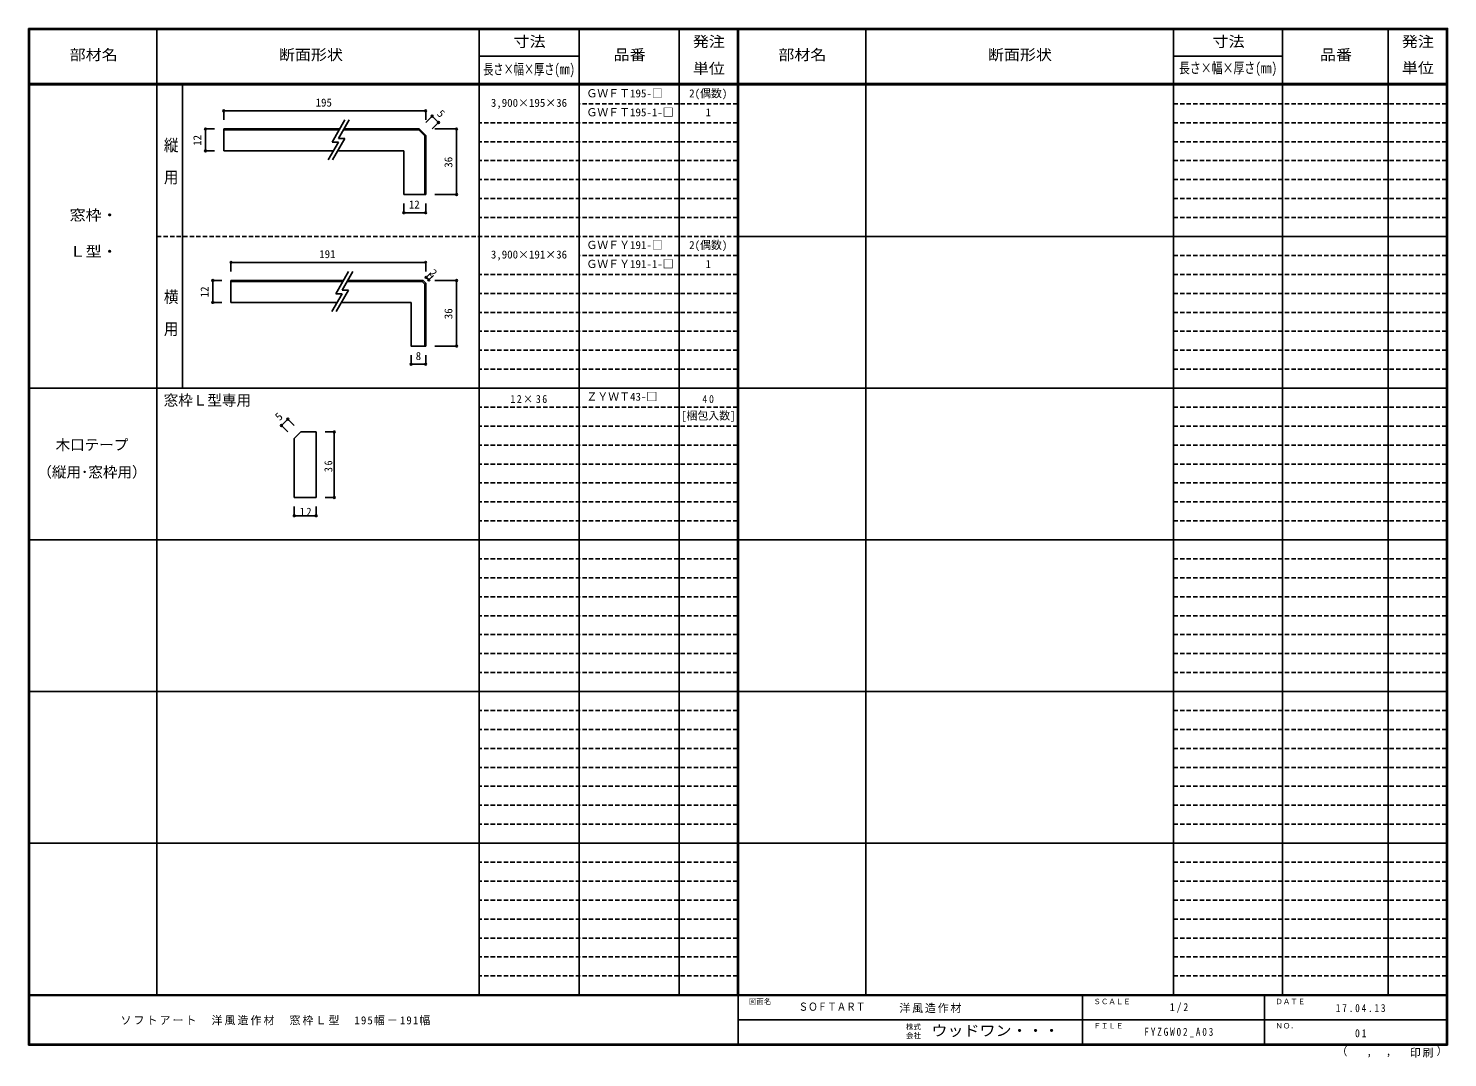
# Model space of a CAD drawing. Units: millimetres, scale not verified. Extents: x -400 to 380, y -287 to 278.
import ezdxf
from ezdxf.enums import TextEntityAlignment as Align

# ---------------------------------------------------------------- set-up
doc = ezdxf.new("R2010")
doc.units = ezdxf.units.MM
doc.header["$LTSCALE"] = 2
doc.header["$PDMODE"] = 32
doc.header["$PDSIZE"] = 1
doc.linetypes.add('DASHED1', pattern=[1.8, 1.2, -0.6])
for name, color, linetype in [('0-3', 7, 'Continuous'), ('0-4', 3, 'Continuous'), ('0-A', 7, 'Continuous'), ('0-B', 4, 'Continuous'), ('F-1', 7, 'DASHED1'), ('F-A', 7, 'Continuous')]:
    doc.layers.add(name, color=color, linetype=linetype)
doc.styles.add('@ＭＳ ゴシック', font='')
doc.styles.add('HG明朝B', font='')
doc.styles.add('ＭＳ ゴシック', font='')
doc.styles.get('@ＭＳ ゴシック').set_extended_font_data('@MS Gothic')
doc.styles.get('HG明朝B').set_extended_font_data('HG明朝B')
doc.styles.get('ＭＳ ゴシック').set_extended_font_data('MS Gothic')

msp = doc.modelspace()

# ---------------------------------------------------------------- linework, layer by layer
at = {"layer": '0-3'}
for p, q in [((-250.341, 56.609), (-253.876, 53.074)), ((-250.341, 56.609), (-241.876, 56.609)), ((-241.876, 56.609), (-241.876, 20.609)), ((-253.876, 53.074), (-253.876, 20.609)), ((-241.876, 20.609), (-253.876, 20.609))]:
    msp.add_line(p, q, dxfattribs=at)
at = {"layer": '0-4'}
for p, q in [((-292.651, 223.063), (-292.651, 211.063)), ((-292.651, 223.063), (-228.896, 223.063)), ((-292.651, 222.563), (-229.184, 222.563)), ((-185.187, 223.063), (-226.586, 223.063)), ((-185.187, 223.063), (-181.651, 219.528)), ((-182.151, 187.063), (-182.151, 219.321)), ((-181.651, 219.528), (-181.651, 187.063)), ((-292.651, 211.063), (-232.265, 211.063)), ((-229.955, 211.063), (-193.651, 211.063)), ((-193.651, 187.063), (-193.651, 211.063)), ((-181.651, 187.063), (-193.651, 187.063)), ((-288.651, 139.806), (-288.651, 127.806)), ((-288.651, 139.806), (-226.896, 139.806)), ((-288.651, 139.306), (-227.184, 139.306)), ((-183.566, 139.306), (-224.875, 139.306)), ((-183.066, 139.806), (-224.586, 139.806)), ((-183.566, 139.306), (-182.151, 137.892)), ((-183.066, 139.806), (-181.651, 138.392)), ((-182.151, 137.892), (-182.151, 103.806)), ((-181.651, 138.392), (-181.651, 103.806)), ((-288.651, 127.806), (-230.265, 127.806)), ((-227.955, 127.806), (-189.651, 127.806))]:
    msp.add_line(p, q, dxfattribs=at)
for points in [[(-226.875, 222.563), (-185.394, 222.563), (-182.151, 219.321)], [(-181.651, 103.806), (-189.651, 103.806), (-189.651, 127.806)]]:
    msp.add_lwpolyline(points, dxfattribs=at)
at = {"layer": '0-A'}
for p, q in [((-226.009, 228.063), (-233.081, 215.813)), ((-223.699, 228.063), (-229.617, 217.813)), ((-229.522, 215.813), (-235.151, 206.063)), ((-233.081, 215.813), (-229.522, 215.813)), ((-226.058, 217.813), (-232.842, 206.063)), ((-229.617, 217.813), (-226.058, 217.813)), ((-224.009, 144.806), (-231.081, 132.556)), ((-221.699, 144.806), (-227.617, 134.556)), ((-224.058, 134.556), (-230.842, 122.806)), ((-227.617, 134.556), (-224.058, 134.556)), ((-227.522, 132.556), (-233.151, 122.806)), ((-231.081, 132.556), (-227.522, 132.556))]:
    msp.add_line(p, q, dxfattribs=at)
at = {"layer": '0-B'}
for p, q in [((-292.651, 233.063), (-181.651, 233.063)), ((-292.651, 233.063), (-292.651, 228.063)), ((-181.651, 233.063), (-181.651, 228.063)), ((-178.116, 230.135), (-181.651, 226.599)), ((-178.116, 230.135), (-174.58, 226.599)), ((-174.58, 226.599), (-178.116, 223.063)), ((-302.651, 223.063), (-297.651, 223.063)), ((-302.651, 223.063), (-302.651, 211.063)), ((-164.651, 223.063), (-176.651, 223.063)), ((-164.651, 223.063), (-164.651, 187.063)), ((-302.651, 211.063), (-297.651, 211.063)), ((-193.651, 177.063), (-193.651, 182.063)), ((-181.651, 177.063), (-181.651, 182.063)), ((-164.651, 187.063), (-176.651, 187.063)), ((-193.651, 177.063), (-181.651, 177.063)), ((-288.651, 149.806), (-288.651, 144.806)), ((-288.651, 149.806), (-181.651, 149.806)), ((-181.651, 149.806), (-181.651, 144.806)), ((-181.346, 141.526), (-178.823, 144.049)), ((-181.346, 141.526), (-179.932, 140.112)), ((-179.932, 140.112), (-177.409, 142.635)), ((-298.651, 139.806), (-298.651, 127.806)), ((-298.651, 139.806), (-293.651, 139.806)), ((-164.651, 139.806), (-176.651, 139.806)), ((-164.651, 139.806), (-164.651, 103.806)), ((-298.651, 127.806), (-293.651, 127.806)), ((-164.651, 103.806), (-176.651, 103.806)), ((-189.651, 93.806), (-189.651, 98.806)), ((-189.651, 93.806), (-181.651, 93.806)), ((-181.651, 93.806), (-181.651, 98.806)), ((-260.947, 60.145), (-257.412, 63.681)), ((-257.412, 63.681), (-253.876, 60.145)), ((-260.947, 60.145), (-257.412, 56.609)), ((-231.876, 56.609), (-236.876, 56.609)), ((-231.876, 56.609), (-231.876, 20.609)), ((-253.876, 10.609), (-253.876, 15.609)), ((-241.876, 10.609), (-241.876, 15.609)), ((-231.876, 20.609), (-236.876, 20.609)), ((-253.876, 10.609), (-241.876, 10.609))]:
    msp.add_line(p, q, dxfattribs=at)
at = {"layer": '0-B', "color": 7}
for p in [(-292.651, 233.063), (-181.651, 233.063), (-178.116, 230.135), (-174.58, 226.599), (-302.651, 223.063), (-164.651, 223.063), (-302.651, 211.063), (-164.651, 187.063), (-193.651, 177.063), (-181.651, 177.063), (-288.651, 149.806), (-181.651, 149.806), (-181.346, 141.526), (-179.932, 140.112), (-298.651, 139.806), (-164.651, 139.806), (-298.651, 127.806), (-164.651, 103.806), (-189.651, 93.806), (-181.651, 93.806), (-257.412, 63.681), (-260.947, 60.145), (-231.876, 56.609), (-231.876, 20.609), (-253.876, 10.609), (-241.876, 10.609)]:
    msp.add_point(p, dxfattribs=at)
at = {"layer": 'F-1', "color": 6, "linetype": 'Continuous'}
for p, q in [((-400, 278.333), (-400, -280.333)), ((-400, 278), (380, 278)), ((-400, 277.667), (380, 277.667)), ((-399.667, 278.333), (-399.667, -280.333)), ((-399.333, 278.333), (-399.333, -280.333)), ((-10.333, 278.333), (-10.333, -253)), ((-10, 278.333), (-10, -253)), ((-9.667, 278.333), (-9.667, -253)), ((379.333, 278.333), (379.333, -280.333)), ((379.667, 278.333), (379.667, -280.333)), ((380, 248), (-400, 248)), ((380, 247.333), (-400, 247.333)), ((380, -252.667), (-400, -252.667)), ((380, -253), (-400, -253)), ((-10, -253), (-10, -279.667)), ((179.333, -253), (179.333, -279.667)), ((279.333, -253), (279.333, -279.667)), ((-10, -266.333), (379.333, -266.334)), ((380, -279.667), (-400, -279.667)), ((380, -280), (-400, -280)), ((380, -280.333), (-400, -280.333))]:
    msp.add_line(p, q, dxfattribs=at)
at = {"layer": 'F-1', "linetype": 'Continuous'}
for p, q in [((-329.333, 278.333), (-329.333, -252.667)), ((-152.333, 278.337), (-152.333, -253)), ((-97.333, 278.337), (-97.333, -253)), ((-42.333, 278.337), (-42.333, -253)), ((60.333, 278.337), (60.333, -253)), ((229.333, 278.333), (229.333, -252.667)), ((289.333, 278.333), (289.333, -253.003)), ((347.333, 278.333), (347.333, -253.003)), ((-97.333, 263.167), (-152.333, 263.167)), ((229.333, 263.163), (289.333, 263.163)), ((-315.333, 247.333), (-315.333, 80.667)), ((-9.667, 164), (379.333, 164)), ((-10, 80.667), (-399.333, 80.667)), ((379.667, 80.667), (-9.667, 80.667)), ((-399.333, -2.667), (-10.333, -2.667)), ((-9.667, -2.667), (379.333, -2.667)), ((379.667, -86), (-399.333, -86)), ((-399.333, -169.333), (-10.333, -169.333)), ((379.667, -169.333), (-9.667, -169.333))]:
    msp.add_line(p, q, dxfattribs=at)
at = {"layer": 'F-1'}
for p, q in [((-10.333, 236.917), (-97.333, 236.917)), ((379.333, 236.917), (229.333, 236.917)), ((-10.333, 226.5), (-152.333, 226.5)), ((379.333, 226.5), (229.333, 226.5)), ((-10.333, 216.083), (-152.333, 216.083)), ((379.333, 216.083), (229.333, 216.083)), ((-10.333, 205.667), (-152.333, 205.667)), ((379.333, 205.667), (229.333, 205.667)), ((-10.333, 195.25), (-152.333, 195.25)), ((379.333, 195.25), (229.333, 195.25)), ((-10.333, 184.833), (-152.333, 184.833)), ((379.333, 184.833), (229.333, 184.833)), ((-10.333, 174.417), (-152.333, 174.417)), ((379.333, 174.417), (229.333, 174.417)), ((-329.333, 164), (-10.333, 164)), ((-10.333, 153.583), (-97.333, 153.583)), ((379.333, 153.583), (229.333, 153.583)), ((-10.333, 143.167), (-152.333, 143.167)), ((379.333, 143.167), (229.333, 143.167)), ((-10.333, 132.75), (-152.333, 132.75)), ((379.333, 132.75), (229.333, 132.75)), ((-10.333, 122.333), (-152.333, 122.333)), ((379.333, 122.333), (229.333, 122.333)), ((-10.333, 111.917), (-152.333, 111.917)), ((379.333, 111.917), (229.333, 111.917)), ((-10.333, 101.5), (-152.333, 101.5)), ((379.333, 101.5), (229.333, 101.5)), ((-10.333, 91.083), (-152.333, 91.083)), ((379.333, 91.083), (229.333, 91.083)), ((-10.333, 70.25), (-152.333, 70.25)), ((379.333, 70.25), (229.333, 70.25)), ((-10.333, 59.833), (-152.333, 59.833)), ((379.333, 59.833), (229.333, 59.833)), ((-10.333, 49.417), (-152.333, 49.417)), ((379.333, 49.417), (229.333, 49.417)), ((-10.333, 39), (-152.333, 39)), ((379.333, 39), (229.333, 39)), ((-10.333, 28.583), (-152.333, 28.583)), ((379.333, 28.583), (229.333, 28.583)), ((-10.333, 18.167), (-152.333, 18.167)), ((379.333, 18.167), (229.333, 18.167)), ((-10.333, 7.75), (-152.333, 7.75)), ((379.333, 7.75), (229.333, 7.75)), ((-10.333, -13.083), (-152.333, -13.083)), ((379.333, -13.083), (229.333, -13.083)), ((-10.333, -23.5), (-152.333, -23.5)), ((379.333, -23.5), (229.333, -23.5)), ((-10.333, -33.917), (-152.333, -33.917)), ((379.333, -33.917), (229.333, -33.917)), ((-10.333, -44.333), (-152.333, -44.333)), ((379.333, -44.333), (229.333, -44.333)), ((-10.333, -54.75), (-152.333, -54.75)), ((379.333, -54.75), (229.333, -54.75)), ((-10.333, -65.167), (-152.333, -65.167)), ((379.333, -65.167), (229.333, -65.167)), ((-10.333, -75.583), (-152.333, -75.583)), ((379.333, -75.583), (229.333, -75.583)), ((-10.333, -96.417), (-152.333, -96.417)), ((379.333, -96.417), (229.333, -96.417)), ((-10.333, -106.833), (-152.333, -106.833)), ((379.333, -106.833), (229.333, -106.833)), ((-10.333, -117.25), (-152.333, -117.25)), ((379.333, -117.25), (229.333, -117.25)), ((-10.333, -127.667), (-152.333, -127.667)), ((379.333, -127.667), (229.333, -127.667)), ((-10.333, -138.083), (-152.333, -138.083)), ((379.333, -138.083), (229.333, -138.083)), ((-10.333, -148.5), (-152.333, -148.5)), ((379.333, -148.5), (229.333, -148.5)), ((-10.333, -158.917), (-152.333, -158.917)), ((379.333, -158.917), (229.333, -158.917)), ((-10.333, -179.75), (-152.333, -179.75)), ((379.333, -179.75), (229.333, -179.75)), ((-10.333, -190.167), (-152.333, -190.167)), ((379.333, -190.167), (229.333, -190.167)), ((-10.333, -200.583), (-152.333, -200.583)), ((379.333, -200.583), (229.333, -200.583)), ((-10.333, -211), (-152.333, -211)), ((379.333, -211), (229.333, -211)), ((-10.333, -221.417), (-152.333, -221.417)), ((379.333, -221.417), (229.333, -221.417)), ((-10.333, -231.833), (-152.333, -231.833)), ((379.333, -231.833), (229.333, -231.833)), ((-10.333, -242.25), (-152.333, -242.25)), ((379.333, -242.25), (229.333, -242.25))]:
    msp.add_line(p, q, dxfattribs=at)
at = {"layer": 'F-1', "color": 6, "linetype": 'Continuous'}
msp.add_lwpolyline([(-400, 278.333), (380, 278.333), (380, -280.333)], dxfattribs=at)

# ---------------------------------------------------------------- texts
at = {"layer": '0-A', "style": 'ＭＳ ゴシック'}
for s, height, p in [('ＧＷＦＴ195-□', 4.399, (-93.333, 239.125)), ('2(偶数)', 4.399, (-36.833, 239.125)), ('3,900×195×36', 4.399, (-145.833, 233.917)), ('ＧＷＦＴ195-1-□', 4.399, (-93.333, 228.708)), ('1', 4.399, (-27.833, 228.708)), ('3,900×191×36', 4.399, (-145.833, 150.583)), ('ＧＷＦＹ191-□', 4.399, (-93.333, 155.792)), ('2(偶数)', 4.399, (-36.833, 155.792)), ('ＧＷＦＹ191-1-□', 4.399, (-93.333, 145.375)), ('1', 4.399, (-27.833, 145.375)), ('ＺＹＷＴ43-□', 4.399, (-93.333, 72.458)), ('窓枠Ｌ型専用', 5.865, (-325.633, 69.349)), ('[梱包入数]', 4.399, (-41.333, 62.042)), ('木口テープ', 5.865, (-385.052, 44.882)), ('（縦用･窓枠用）', 5.865, (-395.052, 29.882))]:
    msp.add_text(s, height=height, dxfattribs=at).set_placement(p, align=Align.BOTTOM_LEFT)
at = {"layer": '0-A', "style": '@ＭＳ ゴシック', "width": 1.1}
for s, p in [('縦\u3000用', (-326.333, 218.667)), ('横\u3000用', (-326.333, 135.333))]:
    msp.add_text(s, height=5.865, rotation=270, dxfattribs=at).set_placement(p, align=Align.BOTTOM_LEFT)
at = {"layer": '0-A', "style": 'ＭＳ ゴシック', "width": 1.1}
for s, p in [('窓枠・', (-377.333, 171.076)), ('Ｌ型・', (-377.333, 151.076))]:
    msp.add_text(s, height=5.865, dxfattribs=at).set_placement(p, align=Align.BOTTOM_LEFT)
at = {"layer": '0-A', "char_height": 4.399, "attachment_point": 7, "style": 'ＭＳ ゴシック'}
for s, insert in [('\\T1.3;\\W0.9;12×36', (-135.083, 72.458)), ('\\T1.36;\\W0.9;40', (-29.583, 72.458))]:
    msp.add_mtext(s, dxfattribs=dict(at, insert=insert))
at = {"layer": '0-B', "color": 7, "style": 'ＭＳ ゴシック'}
for s, p in [('195', (-242.151, 234.063)), ('12', (-190.901, 178.063)), ('191', (-240.151, 150.806)), ('8', (-187.151, 94.806))]:
    msp.add_text(s, height=4.399, dxfattribs=at).set_placement(p, align=Align.BOTTOM_LEFT)
for s, rotation, p in [('5', 315, (-176.702, 230.135)), ('12', 90, (-303.651, 213.813)), ('36', 90, (-165.651, 201.813)), ('2', 315, (-180.992, 142.587)), ('12', 90, (-299.651, 130.556)), ('36', 90, (-165.651, 118.556)), ('5', 45, (-260.947, 61.559))]:
    msp.add_text(s, height=4.399, rotation=rotation, dxfattribs=at).set_placement(p, align=Align.BOTTOM_LEFT)
at = {"layer": '0-B', "color": 7, "insert": (-232.876, 34.573), "char_height": 4.399, "attachment_point": 7, "rotation": 90, "style": 'ＭＳ ゴシック'}
msp.add_mtext('\\T1.36;\\W0.9;36', dxfattribs=at)
at = {"layer": '0-B', "color": 7, "insert": (-250.793, 10.609), "char_height": 4.399, "attachment_point": 7, "style": 'ＭＳ ゴシック'}
msp.add_mtext('\\T1.36;\\W0.9;12', dxfattribs=at)
at = {"layer": 'F-A'}
for s, height, style, width, p in [('寸法', 5.865, 'ＭＳ ゴシック', 1.1, (-133.333, 266.417)), ('発注', 5.865, 'ＭＳ ゴシック', 1.1, (-34.833, 266.417)), ('寸法', 5.865, 'ＭＳ ゴシック', 1.1, (250.833, 266.413)), ('発注', 5.865, 'ＭＳ ゴシック', 1.1, (354.833, 266.413)), ('部材名', 5.865, 'ＭＳ ゴシック', 1.1, (-377.333, 259.167)), ('断面形状', 5.865, 'ＭＳ ゴシック', 1.1, (-262.333, 259.167)), ('品番', 5.865, 'ＭＳ ゴシック', 1.1, (-78.333, 259.167)), ('部材名', 5.865, 'ＭＳ ゴシック', 1.1, (12.167, 259.167)), ('断面形状', 5.865, 'ＭＳ ゴシック', 1.1, (127.333, 259.167)), ('品番', 5.865, 'ＭＳ ゴシック', 1.1, (309.833, 259.163)), ('長さ×幅×厚さ(㎜)', 5.865, 'ＭＳ ゴシック', 0.7, (-150.033, 251.25)), ('単位', 5.865, 'ＭＳ ゴシック', 1.1, (-34.833, 251.583)), ('長さ×幅×厚さ(㎜)', 5.865, 'ＭＳ ゴシック', 0.75, (232.333, 251.913)), ('単位', 5.865, 'ＭＳ ゴシック', 1.1, (354.833, 251.91)), ('ＳＯＦＴＡＲＴ', 4.399, 'HG明朝B', 0.85, (23.333, -262.719)), ('ウッドワン・・・', 5.865, 'ＭＳ ゴシック', 1.1, (96.333, -277))]:
    msp.add_text(s, height=height, dxfattribs=dict(at, style=style, width=width)).set_placement(p, align=Align.BOTTOM_LEFT)
at = {"layer": 'F-A', "style": 'ＭＳ ゴシック'}
for s, height, p in [('図面名', 2.933, (-4, -258.667)), ('ＳＣＡＬＥ', 2.933, (185.333, -258.667)), ('ＤＡＴＥ', 2.933, (285.333, -258.667)), ('株式', 2.933, (82.333, -272.6)), ('ＦＩＬＥ', 2.933, (185.333, -272)), ('ＮＯ．', 2.933, (285.333, -272)), ('会社', 2.933, (82.333, -277.4)), ('（', 4.399, (318.936, -287.221)), ('）', 4.399, (373.894, -286.942)), (',', 4.399, (335.418, -287.221)), (',', 4.399, (346.013, -287.035))]:
    msp.add_text(s, height=height, dxfattribs=at).set_placement(p, align=Align.BOTTOM_LEFT)
at = {"layer": 'F-A', "char_height": 4.399, "attachment_point": 7, "style": 'ＭＳ ゴシック'}
for s, insert in [('\\T1.17;洋風造作材', (78.695, -262.667)), ('\\T1.38;\\W0.9;1/2', (227.333, -262.667)), ('\\T1.19;ソフトアート\u3000洋風造作材\u3000窓枠Ｌ型\u3000195幅－191幅', (-349.333, -269.333)), ('\\T1.39;\\W0.85;17.04.13', (318.583, -262.167)), ('\\T1.39;\\W0.85;FYZGW02_A03', (213.333, -276)), ('\\T1.36;\\W0.9;01', (329.083, -276)), ('\\T1.17;印刷', (359.21, -287.128))]:
    msp.add_mtext(s, dxfattribs=dict(at, insert=insert))

doc.saveas('drawing.dxf')
